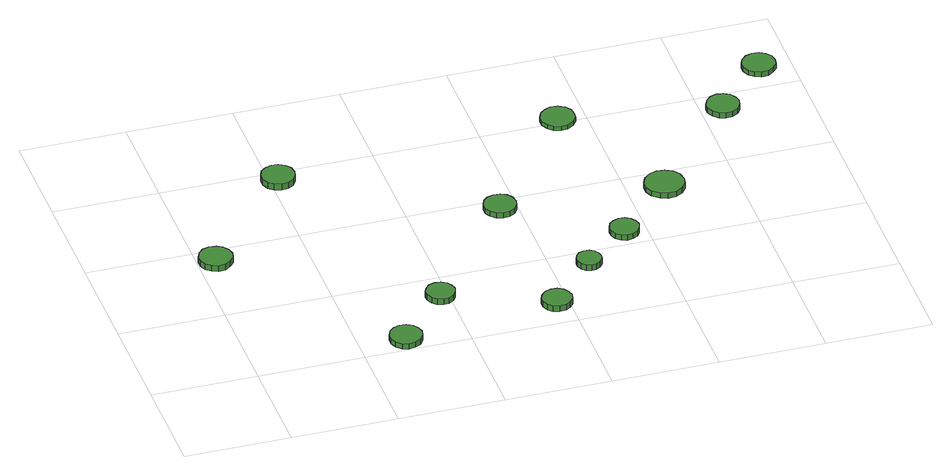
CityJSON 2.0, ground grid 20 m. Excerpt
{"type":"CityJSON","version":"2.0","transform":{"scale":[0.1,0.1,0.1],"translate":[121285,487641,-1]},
"CityObjects":{
"tree1":{"type":"SolitaryVegetationObject","attributes":{"function":"something"},"geometry":[{"type":"MultiSurface","lod":"1","boundaries":[[[0,1,2,3,4,5,6,7,8,9,10,11,12,13,14]],[[15,16,17,18,19,20,21,22,23,24,25,26,27,28,29]],[[0,29,28,1]],[[1,28,27,2]],[[2,27,26,3]],[[3,26,25,4]],[[4,25,24,5]],[[5,24,23,6]],[[6,23,22,7]],[[7,22,21,8]],[[8,21,20,9]],[[9,20,19,10]],[[10,19,18,11]],[[11,18,17,12]],[[12,17,16,13]],[[13,16,15,14]],[[14,15,29,0]]]}]},
"tree2":{"type":"SolitaryVegetationObject","attributes":{"function":"something"},"geometry":[{"type":"MultiSurface","lod":"1","boundaries":[[[30,31,32,33,34,35,36,37,38,39,40,41,42,43,44]],[[45,46,47,48,49,50,51,52,53,54,55,56,57,58,59]],[[30,59,58,31]],[[31,58,57,32]],[[32,57,56,33]],[[33,56,55,34]],[[34,55,54,35]],[[35,54,53,36]],[[36,53,52,37]],[[37,52,51,38]],[[38,51,50,39]],[[39,50,49,40]],[[40,49,48,41]],[[41,48,47,42]],[[42,47,46,43]],[[43,46,45,44]],[[44,45,59,30]]]}]},
"tree3":{"type":"SolitaryVegetationObject","attributes":{"function":"something"},"geometry":[{"type":"MultiSurface","lod":"1","boundaries":[[[60,61,62,63,64,65,66,67,68,69,70,71,72,73,74]],[[75,76,77,78,79,80,81,82,83,84,85,86,87,88,89]],[[60,89,88,61]],[[61,88,87,62]],[[62,87,86,63]],[[63,86,85,64]],[[64,85,84,65]],[[65,84,83,66]],[[66,83,82,67]],[[67,82,81,68]],[[68,81,80,69]],[[69,80,79,70]],[[70,79,78,71]],[[71,78,77,72]],[[72,77,76,73]],[[73,76,75,74]],[[74,75,89,60]]]}]},
"tree4":{"type":"SolitaryVegetationObject","attributes":{"function":"something"},"geometry":[{"type":"MultiSurface","lod":"1","boundaries":[[[90,91,92,93,94,95,96,97,98,99,100,101,102,103,104]],[[105,106,107,108,109,110,111,112,113,114,115,116,117,118,119]],[[90,119,118,91]],[[91,118,117,92]],[[92,117,116,93]],[[93,116,115,94]],[[94,115,114,95]],[[95,114,113,96]],[[96,113,112,97]],[[97,112,111,98]],[[98,111,110,99]],[[99,110,109,100]],[[100,109,108,101]],[[101,108,107,102]],[[102,107,106,103]],[[103,106,105,104]],[[104,105,119,90]]]}]},
"tree5":{"type":"SolitaryVegetationObject","attributes":{"function":"something"},"geometry":[{"type":"MultiSurface","lod":"1","boundaries":[[[120,121,122,123,124,125,126,127,128,129,130,131,132,133,134]],[[135,136,137,138,139,140,141,142,143,144,145,146,147,148,149]],[[120,149,148,121]],[[121,148,147,122]],[[122,147,146,123]],[[123,146,145,124]],[[124,145,144,125]],[[125,144,143,126]],[[126,143,142,127]],[[127,142,141,128]],[[128,141,140,129]],[[129,140,139,130]],[[130,139,138,131]],[[131,138,137,132]],[[132,137,136,133]],[[133,136,135,134]],[[134,135,149,120]]]}]},
"tree6":{"type":"SolitaryVegetationObject","attributes":{"function":"something"},"geometry":[{"type":"MultiSurface","lod":"1","boundaries":[[[150,151,152,153,154,155,156,157,158,159,160,161,162,163,164]],[[165,166,167,168,169,170,171,172,173,174,175,176,177,178,179]],[[150,179,178,151]],[[151,178,177,152]],[[152,177,176,153]],[[153,176,175,154]],[[154,175,174,155]],[[155,174,173,156]],[[156,173,172,157]],[[157,172,171,158]],[[158,171,170,159]],[[159,170,169,160]],[[160,169,168,161]],[[161,168,167,162]],[[162,167,166,163]],[[163,166,165,164]],[[164,165,179,150]]]}]},
"tree7":{"type":"SolitaryVegetationObject","attributes":{"function":"something"},"geometry":[{"type":"MultiSurface","lod":"1","boundaries":[[[180,181,182,183,184,185,186,187,188,189,190,191,192,193,194]],[[195,196,197,198,199,200,201,202,203,204,205,206,207,208,209]],[[180,209,208,181]],[[181,208,207,182]],[[182,207,206,183]],[[183,206,205,184]],[[184,205,204,185]],[[185,204,203,186]],[[186,203,202,187]],[[187,202,201,188]],[[188,201,200,189]],[[189,200,199,190]],[[190,199,198,191]],[[191,198,197,192]],[[192,197,196,193]],[[193,196,195,194]],[[194,195,209,180]]]}]},
"tree8":{"type":"SolitaryVegetationObject","attributes":{"function":"something"},"geometry":[{"type":"MultiSurface","lod":"1","boundaries":[[[210,211,212,213,214,215,216,217,218,219,220,221,222,223,224]],[[225,226,227,228,229,230,231,232,233,234,235,236,237,238,239]],[[210,239,238,211]],[[211,238,237,212]],[[212,237,236,213]],[[213,236,235,214]],[[214,235,234,215]],[[215,234,233,216]],[[216,233,232,217]],[[217,232,231,218]],[[218,231,230,219]],[[219,230,229,220]],[[220,229,228,221]],[[221,228,227,222]],[[222,227,226,223]],[[223,226,225,224]],[[224,225,239,210]]]}]},
"tree9":{"type":"SolitaryVegetationObject","attributes":{"function":"something"},"geometry":[{"type":"MultiSurface","lod":"1","boundaries":[[[240,241,242,243,244,245,246,247,248,249,250,251,252,253,254]],[[255,256,257,258,259,260,261,262,263,264,265,266,267,268,269]],[[240,269,268,241]],[[241,268,267,242]],[[242,267,266,243]],[[243,266,265,244]],[[244,265,264,245]],[[245,264,263,246]],[[246,263,262,247]],[[247,262,261,248]],[[248,261,260,249]],[[249,260,259,250]],[[250,259,258,251]],[[251,258,257,252]],[[252,257,256,253]],[[253,256,255,254]],[[254,255,269,240]]]}]},
"tree10":{"type":"SolitaryVegetationObject","attributes":{"function":"something"},"geometry":[{"type":"MultiSurface","lod":"1","boundaries":[[[270,271,272,273,274,275,276,277,278,279,280,281,282,283,284]],[[285,286,287,288,289,290,291,292,293,294,295,296,297,298,299]],[[270,299,298,271]],[[271,298,297,272]],[[272,297,296,273]],[[273,296,295,274]],[[274,295,294,275]],[[275,294,293,276]],[[276,293,292,277]],[[277,292,291,278]],[[278,291,290,279]],[[279,290,289,280]],[[280,289,288,281]],[[281,288,287,282]],[[282,287,286,283]],[[283,286,285,284]],[[284,285,299,270]]]}]},
"tree11":{"type":"SolitaryVegetationObject","attributes":{"function":"something"},"geometry":[{"type":"MultiSurface","lod":"1","boundaries":[[[300,301,302,303,304,305,306,307,308,309,310,311,312,313,314]],[[315,316,317,318,319,320,321,322,323,324,325,326,327,328,329]],[[300,329,328,301]],[[301,328,327,302]],[[302,327,326,303]],[[303,326,325,304]],[[304,325,324,305]],[[305,324,323,306]],[[306,323,322,307]],[[307,322,321,308]],[[308,321,320,309]],[[309,320,319,310]],[[310,319,318,311]],[[311,318,317,312]],[[312,317,316,313]],[[313,316,315,314]],[[314,315,329,300]]]}]},
"tree12":{"type":"SolitaryVegetationObject","attributes":{"function":"something"},"geometry":[{"type":"MultiSurface","lod":"1","boundaries":[[[330,331,332,333,334,335,336,337,338,339,340,341,342,343,344]],[[345,346,347,348,349,350,351,352,353,354,355,356,357,358,359]],[[330,359,358,331]],[[331,358,357,332]],[[332,357,356,333]],[[333,356,355,334]],[[334,355,354,335]],[[335,354,353,336]],[[336,353,352,337]],[[337,352,351,338]],[[338,351,350,339]],[[339,350,349,340]],[[340,349,348,341]],[[341,348,347,342]],[[342,347,346,343]],[[343,346,345,344]],[[344,345,359,330]]]}]}
},
"vertices":[
[64,362,21],[61,374,21],[53,385,21],[42,391,21],[29,393,21],[17,389,21],[7,380,21],[2,368,21],[2,355,21],[7,343,21],[17,335,21],[29,331,21],[42,332,21],[53,339,21],[61,349,21],[61,349,9],[53,339,9],[42,332,9],[29,331,9],[17,335,9],[7,343,9],[2,355,9],[2,368,9],[7,380,9],[17,389,9],[29,393,9],[42,391,9],[53,385,9],[61,374,9],[64,362,9],
[317,32,18],[314,44,18],[307,54,18],[296,61,18],[283,62,18],[271,58,18],[262,50,18],[257,38,18],[257,25,18],[262,14,18],[271,5,18],[283,1,18],[296,3,18],[307,9,18],[314,19,18],[314,19,7],[307,9,7],[296,3,7],[283,1,7],[271,5,7],[262,14,7],[257,25,7],[257,38,7],[262,50,7],[271,58,7],[283,62,7],[296,61,7],[307,54,7],[314,44,7],[317,32,7],
[246,576,19],[244,589,19],[236,599,19],[225,606,19],[212,607,19],[200,603,19],[190,595,19],[185,583,19],[185,570,19],[190,558,19],[200,549,19],[212,545,19],[225,547,19],[236,553,19],[244,564,19],[244,564,6],[236,553,6],[225,547,6],[212,545,6],[200,549,6],[190,558,6],[185,570,6],[185,583,6],[190,595,6],[200,603,6],[212,607,6],[225,606,6],[236,599,6],[244,589,6],[246,576,6],
[412,141,20],[409,152,20],[403,161,20],[393,167,20],[382,168,20],[371,165,20],[363,157,20],[358,147,20],[358,136,20],[363,125,20],[371,118,20],[382,114,20],[393,115,20],[403,121,20],[409,130,20],[409,130,8],[403,121,8],[393,115,8],[382,114,8],[371,118,8],[363,125,8],[358,136,8],[358,147,8],[363,157,8],[371,165,8],[382,168,8],[393,167,8],[403,161,8],[409,152,8],[412,141,8],
[606,60,20],[603,71,20],[596,81,20],[586,87,20],[574,88,20],[563,84,20],[555,76,20],[550,66,20],[550,54,20],[555,43,20],[563,35,20],[574,32,20],[586,33,20],[596,39,20],[603,48,20],[603,48,8],[596,39,8],[586,33,8],[574,32,8],[563,35,8],[555,43,8],[550,54,8],[550,66,8],[555,76,8],[563,84,8],[574,88,8],[586,87,8],[596,81,8],[603,71,8],[606,60,8],
[597,370,20],[594,383,20],[587,393,20],[576,399,20],[563,400,20],[551,396,20],[542,388,20],[537,377,20],[537,364,20],[542,353,20],[551,344,20],[563,340,20],[576,342,20],[587,348,20],[594,358,20],[594,358,9],[587,348,9],[576,342,9],[563,340,9],[551,344,9],[542,353,9],[537,364,9],[537,377,9],[542,388,9],[551,396,9],[563,400,9],[576,399,9],[587,393,9],[594,383,9],[597,370,9],
[692,162,20],[690,171,20],[684,179,20],[676,184,20],[666,185,20],[657,182,20],[650,175,20],[646,166,20],[646,157,20],[650,148,20],[657,141,20],[666,138,20],[676,139,20],[684,144,20],[690,152,20],[690,152,8],[684,144,8],[676,139,8],[666,138,8],[657,141,8],[650,148,8],[646,157,8],[646,166,8],[650,175,8],[657,182,8],[666,185,8],[676,184,8],[684,179,8],[690,171,8],[692,162,8],
[786,238,19],[783,249,19],[777,258,19],[767,264,19],[755,265,19],[745,261,19],[736,254,19],[732,243,19],[732,232,19],[736,222,19],[745,214,19],[755,210,19],[767,212,19],[777,217,19],[783,227,19],[783,227,8],[777,217,8],[767,212,8],[755,210,8],[745,214,8],[736,222,8],[732,232,8],[732,243,8],[736,254,8],[745,261,8],[755,265,8],[767,264,8],[777,258,8],[783,249,8],[786,238,8],
[778,604,18],[776,617,18],[768,628,18],[756,634,18],[743,636,18],[731,631,18],[721,623,18],[715,610,18],[715,597,18],[721,585,18],[731,576,18],[743,572,18],[756,573,18],[768,580,18],[776,591,18],[776,591,9],[768,580,9],[756,573,9],[743,572,9],[731,576,9],[721,585,9],[715,597,9],[715,610,9],[721,623,9],[731,631,9],[743,636,9],[756,634,9],[768,628,9],[776,617,9],[778,604,9],
[905,350,19],[902,365,19],[893,378,19],[879,385,19],[864,387,19],[850,382,19],[838,372,19],[832,358,19],[832,343,19],[838,329,19],[850,319,19],[864,314,19],[879,315,19],[893,323,19],[902,335,19],[902,335,8],[893,323,8],[879,315,8],[864,314,8],[850,319,8],[838,329,8],[832,343,8],[832,358,8],[838,372,8],[850,382,8],[864,387,8],[879,385,8],[893,378,8],[902,365,8],[905,350,8],
[1071,554,19],[1068,566,19],[1061,577,19],[1050,583,19],[1037,585,19],[1025,581,19],[1016,572,19],[1010,560,19],[1010,548,19],[1016,536,19],[1025,527,19],[1037,523,19],[1050,525,19],[1061,531,19],[1068,541,19],[1068,541,8],[1061,531,8],[1050,525,8],[1037,523,8],[1025,527,8],[1016,536,8],[1010,548,8],[1010,560,8],[1016,572,8],[1025,581,8],[1037,585,8],[1050,583,8],[1061,577,8],[1068,566,8],[1071,554,8],
[1170,659,18],[1168,672,18],[1160,682,18],[1149,689,18],[1136,690,18],[1124,686,18],[1114,677,18],[1109,666,18],[1109,653,18],[1114,641,18],[1124,632,18],[1136,628,18],[1149,629,18],[1160,636,18],[1168,646,18],[1168,646,8],[1160,636,8],[1149,629,8],[1136,628,8],[1124,632,8],[1114,641,8],[1109,653,8],[1109,666,8],[1114,677,8],[1124,686,8],[1136,690,8],[1149,689,8],[1160,682,8],[1168,672,8],[1170,659,8]
]}
